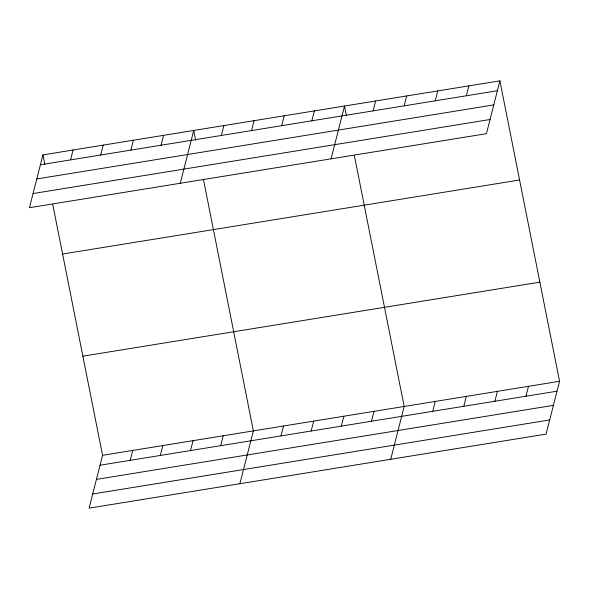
<?xml version="1.0" encoding="UTF-8"?>
<svg xmlns="http://www.w3.org/2000/svg" width="589" height="589" viewBox="0 0 589 589"><rect width="100%" height="100%" fill="white"/><g stroke="black" fill="none" stroke-linecap="round" stroke-linejoin="round"><path stroke-width="0.88" d="M42.916 154.892L29.45 207.711L486.44 133.674L499.906 80.848L42.916 154.892L44.845 164.625M70.555 159.899L73.073 150.004M100.712 155.01L103.237 145.115M130.876 150.121L133.401 140.226M161.04 145.24L163.558 135.345M52.752 204.464L102.56 455.326L89.094 508.152L546.084 434.108L559.55 381.289L499.906 80.848M180.256 183.282L193.722 130.456L195.658 140.189M130.198 460.34L132.716 450.438M221.361 135.463L223.886 125.567M160.355 455.452L162.881 445.556M251.525 130.581L254.043 120.679M190.519 450.563L193.045 440.668M281.682 125.693L284.207 115.797M220.684 445.674L223.202 435.779M311.846 120.804L314.371 110.909M239.9 483.716L253.366 430.898L203.566 180.028M331.062 158.846L344.528 106.02L346.465 115.761M281.005 435.904L283.53 426.009M373.08 110.879L375.605 100.984M311.169 431.015L313.687 421.12M404.157 105.851L406.682 95.955M341.325 426.127L343.851 416.232M435.234 100.815L437.76 90.92M371.49 421.245L374.008 411.35M466.311 95.779L468.829 85.884M390.706 459.287L404.172 406.462L354.372 155.592M432.724 411.321L435.249 401.426M463.801 406.285L466.326 396.39M494.878 401.256L497.396 391.354M525.955 396.22L528.473 386.325M40.391 164.787L497.388 90.743M36.783 178.953L493.773 104.908M33.058 193.545L490.055 119.508M62.596 254.036L519.586 179.991M82.872 356.183L539.87 282.146M102.56 455.326L559.55 381.289M100.034 465.222L557.025 391.184M96.427 479.387L553.417 405.35M92.701 493.987L549.699 419.942"/></g></svg>
